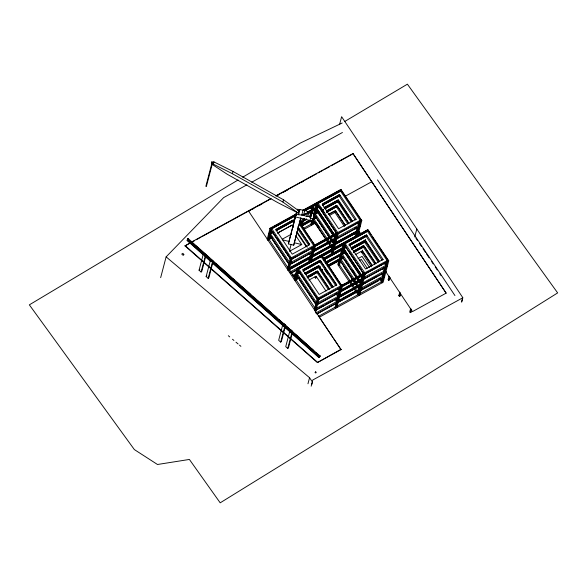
<?xml version="1.0" encoding="UTF-8"?>
<svg xmlns="http://www.w3.org/2000/svg" width="587" height="587" viewBox="0 0 587 587"><rect width="100%" height="100%" fill="white"/><g stroke="black" fill="none" stroke-linecap="round" stroke-linejoin="round"><path stroke-width="0.88" d="M211.43 163.098L211.709 161.946L213.778 162.46L212.443 163.267L211.43 163.098L213.499 163.604L211.569 162.526M212.721 162.115L213.917 161.88L232.973 171.419L283.484 199.763L298.717 210.762L298.159 213.059L277.798 202.632L227.286 174.295L212.164 164.411L212.443 163.267L211.709 161.946M212.164 164.411L213.36 164.184L213.917 161.88M298.159 213.059L282.927 202.06L232.415 173.715L232.973 171.419M282.927 202.06L283.484 199.763M300.779 218.239L293.713 245.183L288.371 243.869L296.626 212.039L295.444 216.926L312.746 221.174L313.333 218.944L310.398 218.195L309.745 216.874L312.02 208.436L310.207 207.952L304.756 210.329L297.367 209.229M291.049 244.522L289.398 251.346L301.747 244.574L295.841 235.754M288.371 243.869L296.178 214.123L298.673 214.732L299.92 209.618M293.713 245.183L300.823 217.696M298.673 214.732L303.574 215.224L306.59 216.478L307.771 211.591L311.602 212.178L311.198 213.22L309.371 212.751L310.941 212.017M306.59 216.478L307.867 216.412L309.055 211.525M312.746 221.174L314.522 214.05L311.587 213.308L310.934 211.988M160.662 277.673L166.121 256.871L223.654 197.599L246.929 184.839M248.25 211.503L248.426 210.865L341.018 349.617L317.384 362.568L185.015 245.924L189.917 242.937M187.855 239.452L187.062 240.487L203.454 255.059M203.696 254.127L187.392 239.21L188.097 238.527L320.48 356.47M188.097 238.527L187.304 239.562M212.01 162.893L205.854 186.336L206.36 186.461L212.443 163.267L213.639 163.032M199.066 270.225L203.337 253.951L204.041 253.261L206.066 255.059L205.362 255.749L201.092 272.023L199.066 270.225L199.771 269.543M205.846 255.917L201.796 271.341L201.092 272.023M206.14 276.55L210.41 260.276L211.122 259.593L213.147 261.391L212.435 262.073L208.165 278.355L206.14 276.55L206.851 275.868M212.692 263.101L208.877 277.666L208.165 278.355M267.18 239.327L270.049 228.277L296.332 213.873M267.841 240.31L270.717 229.275L296.208 215.304M268.912 239.731L270.145 235.027M271.502 229.803L270.46 233.787L269.382 234.382M276.051 230.728L292.832 221.541L293.243 219.934M295.232 215.84L293.904 220.939L292.825 221.534M288.019 270.438L290.895 259.403L361.783 220.551L340.937 189.425L302.701 210.381M291.563 273.102L289.083 269.859L290.55 264.282M290.631 263.923L291.886 259.138M300.815 225.195L301.733 221.71M301.601 225.159L302.518 221.666M302.026 226.413L303.406 221.182M292.231 274.1L293.896 277.035M319.445 317.163L383.157 282.237L388.748 260.826L367.902 229.693L297.015 268.545L294.226 279.258L298.211 277.079M295.877 279.999L297.11 275.296M316.936 303.215L297.418 274.078L298.467 270.079M314.764 209.221L313.619 213.58L334.458 244.698L335.83 239.467M315.916 204.797L315.08 207.981L335.918 239.1L337.173 234.316M311.741 220.8L310.831 224.293L311.492 225.276L317.083 203.865L336.505 233.318L316.995 204.188M280.689 342.118L284.959 325.844L285.664 325.154L283.638 323.356L282.934 324.039L278.664 340.321L280.689 342.118L281.393 341.436L285.216 326.871M313.935 216.287L314.522 214.05M312.57 224.689L313.715 220.33M333.049 247.494L314.023 219.105L314.867 215.906M315.27 214.314L316.503 209.618M315.74 208.972L316.819 208.378L317.861 204.393M339.528 124.686L341.619 116.71L462.717 297.536L461.624 301.703M310.589 257.399L309.547 261.384L308.05 259.146M312.02 251.911L310.883 256.27L289.31 268.105M312.335 250.671L313.385 246.687M310.42 261.575L311.462 257.59M312.915 252.028L311.543 257.26L308.879 253.283M314.258 246.878L313.003 251.662L310.839 248.433M287.762 348.443L292.033 332.169L292.737 331.486L290.712 329.681L290.007 330.371L285.737 346.646L287.762 348.443L288.466 347.761L292.062 334.054M311.286 261.78L312.541 257.003M312.622 256.666L313.994 251.434M314.082 251.067L315.336 246.291M317.42 270.923L317.002 272.515L307.412 277.79M318.33 267.401L318.792 265.654M319.702 262.169L320.209 260.21M314.881 277.123L315.542 278.113L315.997 276.367M319.321 267.151L332.91 286.992M338.185 199.976L337.65 202.053M339.103 196.484L339.602 194.524M340.937 189.425L341.517 190.746M334.935 212.428L335.39 210.689M336.813 205.237L336.395 206.829L326.82 212.105M338.714 201.466L352.427 221.46M341.509 190.753L304.969 210.506M446.149 293.133L352.985 153.559L446.149 293.133L412.485 311.587L385.468 271.245M388.748 260.826L317.861 299.678L314.984 310.714L385.872 271.862M315.645 311.712L316.063 310.119M316.144 309.789L317.516 304.558M317.604 304.191L318.858 299.407M336.3 234.125L335.162 238.469L315.652 209.339M331.002 254.42L332.147 250.062M333.798 243.708L334.715 240.222M332.125 253.665L333.042 250.179M333.335 249.013L334.377 245.028M332.976 253.944L334.12 249.585M334.414 248.426L335.456 244.441M335.537 244.104L336.909 238.872M336.997 238.505L338.251 233.729M338.941 260.202L337.796 264.561L353.469 287.968M340.299 254.978L339.257 258.962L360.095 290.081L361.35 285.304M341.957 248.617L340.585 253.848L361.423 284.966L362.803 279.735L342.625 249.607M343.094 244.265L342.045 248.25L362.883 279.368L364.138 274.591M307.97 383.773L309.562 377.705L166.121 256.871M343.96 244.456L363.47 273.586L344.048 244.133L338.457 265.551L339.535 264.957L340.68 260.599M360.007 287.755L340.996 259.359L341.832 256.174M342.236 254.589L343.468 249.886M344.833 244.662L343.784 248.646L363.287 277.798L343.784 248.646L346.183 247.34M311.176 386.187L312.805 379.987L462.835 297.756L461.676 302.18M317.384 362.568L341.106 349.258M311.748 384.588L312.431 381.99L309.562 377.705M318.91 357.63L319.702 356.595L318.91 357.63L212.34 262.947M319.152 356.705L319.944 355.671L319.152 356.705L211.9 261.413M336.197 302.892L335.06 307.25L335.72 308.241L337.092 303.009M336.512 301.652L337.562 297.668M337.848 296.538L338.765 293.052M339.308 290.939L340.35 286.955M341.223 287.146L339.968 291.93L337.804 288.701M338.435 297.858L337.18 302.643L335.016 299.414M339.88 292.297L338.508 297.528L335.845 293.551M336.799 307.647L338.171 302.415M338.259 302.048L339.513 297.271M339.587 296.934L340.959 291.702M341.047 291.335L342.302 286.559M355.905 235.974L356.955 231.99M358.386 226.501L357.241 230.86L335.683 242.688M358.701 225.261L359.743 221.277M361.012 219.883L290.227 258.405L287.432 269.117L357.52 230.706M356.779 236.165L359.273 226.619M360.616 221.468L359.361 226.252L357.197 223.023M357.857 235.578L358.694 232.386M361.783 220.551L358.906 231.594L360.499 233.956M363.955 241.316L378.211 262.176M363.272 247.465L363.779 245.505M364.696 241.983L365.378 239.371M366.574 234.8L366.156 236.392L349.382 245.586M367.902 229.693L296.934 268.868L317.78 300.001L388.66 261.149M362.59 250.084L361.9 252.696L362.979 252.109M365.686 241.734L351.444 249.262M360.271 285.906L359.339 289.45L339.829 260.32M360.763 283.976L361.908 279.617M362.128 278.737L363.265 274.393M357.975 294.689L359.119 290.33M360.007 290.448L358.635 295.679L354.467 289.457M359.714 295.085L361.086 289.853M361.174 289.494L362.428 284.71M362.502 284.372L363.874 279.141M363.962 278.781L365.217 273.997M382.563 277.482L381.418 281.841L359.846 293.661M382.878 276.242L383.715 273.058M384.206 271.128L385.351 266.769M385.666 265.529L386.716 261.545M386.246 266.887L384.874 272.119L382.709 268.861M387.581 261.736L386.327 266.52L384.169 263.292M383.45 277.6L382.078 282.831L379.415 278.818M384.793 272.449L383.538 277.233L381.374 274.004M390.098 277.387L389.408 279.999L388.682 280.395L388.183 279.647L389.093 276.161M388.682 280.395L389.599 276.91M400.539 294.19L400.077 295.936L399.351 296.332L398.852 295.584L399.769 292.091M414.716 236.957L416.807 228.981M399.351 296.332L400.268 292.84M410.68 308.395L409.77 311.88L410.269 312.629L410.995 312.233L411.678 309.62M410.269 312.629L411.186 309.144M238.065 179.989L29.35 304.851L134.357 449.576L157.492 464.493L189.396 459.445L220.191 502.824L391.588 396.915L557.65 292.906L407.4 84.176L344.532 121.604M242.71 177.208L300.529 142.964L342.199 122.999M251.742 182.197L342.441 132.486M191.523 242.057L270.945 198.523M275.773 195.882L352.985 153.559M270.864 198.846L202.647 236.26M276.191 195.926L316.709 173.723M318.315 172.842L323.136 170.193M324.75 169.313L329.571 166.671M331.185 165.791L352.09 154.33M185.015 245.924L189.029 243.73M192.228 241.969L194.635 240.655M196.241 239.775L201.048 237.141M249.13 211.019L250.715 210.153M252.307 209.28L253.892 208.407M258.662 205.795L261.846 204.049M276.947 195.772L278.531 194.906M283.301 192.287L288.07 189.674M301.586 182.271L303.178 181.398M272.639 227.14L269.961 228.6L290.807 259.733L361.695 220.881L342.008 191.501M274.239 226.259L295.907 214.38M303.134 210.425L340.049 190.188M304.602 210.982L311.822 207.02M313.429 206.147L317.442 203.946M271.906 231.645L268.714 233.391L289.56 264.524L360.447 225.672M275.883 229.466L292.612 220.294M308.542 211.562L318.095 206.331M322.872 203.711L338.802 194.979M270.49 232.723L272.097 231.843M309.011 211.613L314.632 208.532M339.183 196.124L340.262 195.53L322.747 205.142M269.389 234.389L273.366 232.21M276.55 230.464L294.072 220.859M310.802 211.694L319.563 206.888M312.093 211.291L316.1 209.089M277.6 233.039L292.392 224.931L293.383 226.421M267.261 238.99L271.524 236.649M299.73 221.189L304.704 218.481M315.623 212.479L317.45 211.496M324.362 207.688L337.364 200.578M345.369 196.19L371.82 181.691M267.921 239.98L272.185 237.64L268.993 239.401L288.012 267.797M299.597 222.62L306.157 219.032M313.898 214.776L318.668 212.164M321.845 210.425L323.437 209.552L321.757 210.484M325.022 208.678L338.809 201.136M299.407 223.016L306.627 219.054M299.568 223.287L306.722 219.362M300.97 224.894L310.53 219.655M313.715 217.909L316.1 216.603M326.453 210.931L336.013 205.692M301.41 224.96L309.43 220.565M301.637 225.9L316.775 217.601M326.328 212.362L337.481 206.25L348.972 223.434M301.27 226.399L313.311 219.802M282.288 239.166L291.556 234.088M303.296 228.424L311.242 224.065M312.827 223.192L314.419 222.326M328.72 214.482L334.282 211.437L344.452 226.611M303.956 229.407L315.872 222.877M329.388 215.473L336.013 211.841L345.09 225.393M356.03 219.215L338.611 228.761L322.168 204.21L339.594 194.671L356.265 219.45M315.285 244.948L336.953 233.076M291.666 258.794L293.221 257.942M294.777 257.091L296.332 256.24M300.221 254.105L304.895 251.544M289.971 262.932L335.089 238.205M337.136 237.089L358.98 225.107M314.742 249.658L335.61 238.219M360.352 226.024L289.472 264.876L268.626 233.751M313.297 255.22L333.357 244.229M291.284 268.259L296.039 265.654M297.616 264.788L299.201 263.915M303.163 261.751L305.534 260.445M288.1 270.108L358.987 231.263L360.521 233.553M289.083 269.859L358.099 232.026M290.088 272.052L309.995 261.134M311.587 260.261L332.293 248.917M334.348 247.802L356.984 235.38M290.756 273.05L297.125 269.558M333.761 249.475L335.353 248.602M291.761 272.801L296.574 270.167M321.94 256.526L344.408 244.214M299.663 271.48L295.687 273.659L316.532 304.792L387.413 265.94M302.855 269.734L319.577 260.569M323.562 258.383L345.86 246.158M349.045 244.412L365.774 235.248M292.898 275.288L296.097 273.542M297.697 272.662L299.297 271.788M323.276 258.64L330.474 254.699M332.873 253.386L342.463 248.125M344.063 247.252L345.662 246.371M324.743 258.038L342.397 248.36M344.004 247.479L345.611 246.599M296.347 274.65L300.339 272.478M303.523 270.732L321.045 261.127M323.43 259.821L345.736 247.597M348.92 245.85L367.235 235.813M293.566 276.294L295.166 275.413M323.943 259.645L342.324 249.57M324.611 259.476L343.072 249.358M304.58 273.586L318.117 266.16M325.286 262.235L340.423 253.936M342.808 252.63L345.2 251.317M351.569 247.831L364.314 240.846M305.644 273.278L316.877 267.122M325.704 262.286L340.952 253.929M351.386 248.206L364.226 241.169M298.878 278.077L294.887 280.248L297.69 269.543L368.57 230.691L370.977 234.756M305.247 274.584L320.385 266.285M325.954 263.233L345.075 252.755M326.372 263.284L341.619 254.927M307.228 276.514L316.789 271.275M327.935 265.17L339.888 258.618M341.48 257.744L343.072 256.871M353.425 251.199L362.979 245.96M328.375 265.229L338.809 259.513M341.216 258.192L342.823 257.311M307.104 277.952L318.249 271.84M320.641 270.534L322.234 269.66M328.61 266.168L343.74 257.869M353.293 252.63L364.446 246.525M310.589 276.345L312.189 275.464M321.016 270.629L322.623 269.749M328.243 266.667L340.277 260.07M315.542 278.113L316.62 277.519L315.96 276.528M382.995 259.491L365.576 269.037L349.14 244.486L366.559 234.947L383.23 259.718M341.451 285.656L345.464 283.462M347.064 282.582L351.884 279.94M353.484 279.06L363.918 273.344M318.668 299.135L327.377 294.358M328.955 293.493L333.709 290.888M367.403 272.405L368.988 271.539M370.573 270.666L377.698 266.762M379.283 265.896L381.66 264.59M317.736 302.782L385.952 265.375M342.514 289.486L344.921 288.166M346.528 287.285L351.342 284.651M352.948 283.77L357.762 281.129M359.369 280.248L362.575 278.487M387.325 266.293L316.437 305.145L295.591 274.019M384.492 270.974L314.405 309.386L317.193 298.673L387.985 260.151L371.975 236.253M340.262 295.488L360.323 284.497M319.042 308.109L323.789 305.504M325.374 304.638L330.129 302.034M362.238 284.416L365.408 282.685M366.992 281.811L377.28 276.176M315.065 310.376L385.96 271.539M315.74 313.054L336.967 301.41M338.56 300.537L360.058 288.745M361.306 288.063L383.957 275.655M338.919 300.639L341.326 299.319M342.933 298.438L357.38 290.521M316.929 313.759L384.624 276.653M317.119 313.957L384.529 277.005M360.91 290.47L378.446 280.865M318.271 316.444L358.246 294.542M388.183 279.647L388.91 279.251M398.852 295.584L399.578 295.18L400.077 295.936M432.384 300.515L433.103 300.111M272.852 232.481L270.46 233.787L289.472 262.184M335.823 236.781L316.811 208.4L319.225 207.079M322.417 205.325L339.198 196.139M277.636 232.995L291.893 225.188L293.383 227.418M324.002 207.593L338.259 199.793L352.706 221.358M318.565 212.237L315.366 213.984L334.385 242.38M324.956 208.737L337.738 201.737M326.504 211.027L336.799 205.384L348.759 223.236M314.038 219.105L316.43 217.792M328.338 214.402L335.471 210.506L345.427 225.379M297.418 274.078L299.818 272.764M303.017 271.011L319.798 261.824M350.967 247.853L365.224 240.046L379.664 261.619M304.602 273.278L318.858 265.478L333.299 287.043M345.53 252.505L342.338 254.259L361.35 282.648M351.921 249.005L364.71 242.005M295.965 279.676L299.157 277.922M305.548 274.423L318.337 267.423M307.104 276.712L317.398 271.069L329.351 288.921M353.477 251.295L363.771 245.66L375.724 263.504M340.996 259.359L343.395 258.053M353.778 252.359L363.368 247.112M355.304 254.663L362.428 250.759L372.393 265.64M308.938 280.094L316.063 276.191L326.027 291.064M358.07 258.566L362.054 256.38L369.509 267.511M359.728 260.29L361.321 259.417L367.235 268.259M297.844 210.55L299.583 210.975M307.867 216.412L309.745 216.874L310.831 213.323L309.019 212.839L303.574 215.224L304.756 210.329L307.771 211.591M282.347 239.79L288.965 241.418M294.3 242.739L301.747 244.574M213.36 164.184L232.415 173.715M228.306 335.72L229.708 336.901M232.503 339.257L233.905 340.438M236.003 342.206L238.102 343.975M239.503 345.149L240.905 346.33M185.11 245.571L317.479 362.216M190.738 241.308L192.785 243.135M195.515 245.557L198.252 247.985M199.617 249.204L209.185 257.7M211.914 260.129L213.279 261.34M216.016 263.768L218.746 266.197M220.11 267.408L228.996 275.303M232.408 278.333L234.455 280.153M237.192 282.582L239.922 285.011M241.286 286.229L250.172 294.116M253.584 297.154L255.638 298.974M257.686 300.793L271.348 312.93M274.085 315.358L276.815 317.787M278.862 319.607L289.112 328.713M291.159 330.532L292.524 331.743M295.261 334.172L297.991 336.6M299.355 337.818L309.606 346.917M311.653 348.744L313.707 350.564M316.437 352.992L319.174 355.421M187.392 239.21L319.247 356.346M205.061 255.345L210.528 260.195M203.337 253.951L205.362 255.749M210.41 260.276L212.435 262.073M187.15 240.134L203.55 254.699M204.914 255.917L210.381 260.767M212.428 262.587L319.005 357.278M204.819 256.27L210.285 261.127M274.481 234.749L275.479 236.231M281.437 245.131L276.47 237.713L284.93 250.356M282.934 247.354L284.922 250.326M285.913 251.808L288.4 255.514M289.391 256.996L290.389 258.485M377.47 179.879L454.94 295.562M415.86 238.006L417.394 240.296M419.434 243.341L421.473 246.386M423 248.675L425.553 252.483M426.573 254.002L429.126 257.81M431.672 261.619L433.206 263.908M435.246 266.953L437.286 269.998M439.832 273.806L440.852 275.332M360.036 220.154L340.526 191.017L318.161 203.271L337.672 232.415M387.009 260.423L367.491 231.285L345.127 243.546L364.637 272.684M358.268 222.436L359.765 224.674M385.233 262.705L386.738 264.942M358.173 222.789L359.171 224.285M338.523 195.133L355.208 220.044M365.488 235.402L382.166 260.305M356.463 227.492L357.975 229.752M365.62 241.169L379.341 261.655M383.406 267.731L384.933 270.005M338.582 201.231L349.287 217.212M350.219 218.643L351.833 221.02M365.591 241.565L378.842 261.354M337.063 200.725L351.246 221.908M355.245 227.851L359.662 234.455M357.828 232.166L359.582 234.778M410.496 311.484L410.995 312.233M355.473 233.149L356.478 234.639M364.439 246.525L375.944 263.71M382.445 273.417L383.443 274.914M335.735 205.846L347.915 224.036M354.409 233.729L355.913 235.981M362.7 246.114L374.873 264.289M362.825 251.882L371.975 265.537M380.618 278.443L381.631 279.962M361.24 251.713L371.344 266.769M320.561 207.343L324.061 212.567M322.828 212.303L331.794 225.694M332.792 227.184L336.777 233.134M349.294 251.823L351.782 255.543M352.78 257.025L355.274 260.745M356.265 262.235L357.762 264.466M359.259 266.696L361.247 269.675M362.744 271.906L363.742 273.395M316.826 208.392L335.837 236.781M330.224 228.915L333.225 233.399M352.743 270.269L354.24 272.515M318.044 220.044L323.026 227.485M324.024 228.967L326.519 232.687M327.509 234.176L329.006 236.407M330.503 238.638L331.501 240.127M345.009 260.298L346.499 262.536M347.497 264.018L348.994 266.249M350.982 269.228L352.479 271.458M353.477 272.948L356.463 277.409M357.461 278.898L360.954 284.108M314.206 214.901L331.207 240.296M332.213 241.793L333.709 244.031L332.374 249.182L312.864 220.052M340.511 254.186L360.682 284.299M316.929 223.948L319.431 227.683M312.959 219.692L332.462 248.822M343.718 266.425L359.119 289.428M339.535 264.957L358.554 293.353M299.231 221.82L314.735 244.97M299.649 222.891L311.154 240.068M312.152 241.558L314.654 245.293M295.657 218.68L294.16 216.427L271.788 228.688L291.299 257.832M299.165 223.896L313.663 245.571M340.636 285.84L321.133 256.695L298.754 268.963L318.271 298.101M298.401 227.683L309.4 244.111M311.902 247.846L313.407 250.084M320.869 261.23L336.872 285.128M338.875 288.114L340.372 290.36M294.219 221.578L293.221 220.088L275.795 229.627L292.238 254.178L309.657 244.632L297.704 226.787M338.78 288.474L339.778 289.963M292.165 220.543L293.83 223.038M297.33 228.262L308.835 245.439M319.13 260.811L335.801 285.73M324.706 269.638L327.707 274.114M296.861 231.608L307.295 247.186M296.875 232.628L306.333 246.76M310.45 253.445L311.448 254.934M336.916 292.964L338.413 295.202M319.82 267.892L328.823 281.342M329.828 282.831L332.33 286.566M317.67 266.41L331.838 287.593M309.114 258.559L310.112 260.056M318.073 271.935L329.578 289.12M336.08 298.827L337.085 300.324M316.342 271.524L328.507 289.721M274.467 234.727L275.464 236.216M286.427 252.586L288.415 255.558M289.413 257.047L290.411 258.537M301.432 275.017L308.909 286.177M309.899 287.659L317.376 298.82M270.049 228.277L290.895 259.403M297.015 268.545L317.861 299.678M273.006 240.34L288.951 264.15M299.972 280.608L315.916 304.418M289.171 269.536L294.857 278.018M295.797 279.427L314.977 308.065M315.043 310.831L317.589 314.639M318.609 316.158L332.866 337.452M333.886 338.97L341.018 349.617M302.951 210.322L301.762 215.209L311.836 210.902L312.673 211.034L310.398 218.195L313.862 206.147L313.018 206.015L302.951 210.322M322.197 256.108L341.619 285.568L322.197 256.108M312.783 207.292L312.387 208.334L310.552 207.864L312.783 207.292M183.863 254.677L183.159 255.352L181.721 254.076L182.968 253.342L183.863 254.677M315.711 371.82L315.006 372.496L315.564 372.987L316.246 372.613L315.711 371.82M336.622 284.908L319.203 294.454L302.767 269.903L320.186 260.364L336.622 284.908"/></g></svg>
